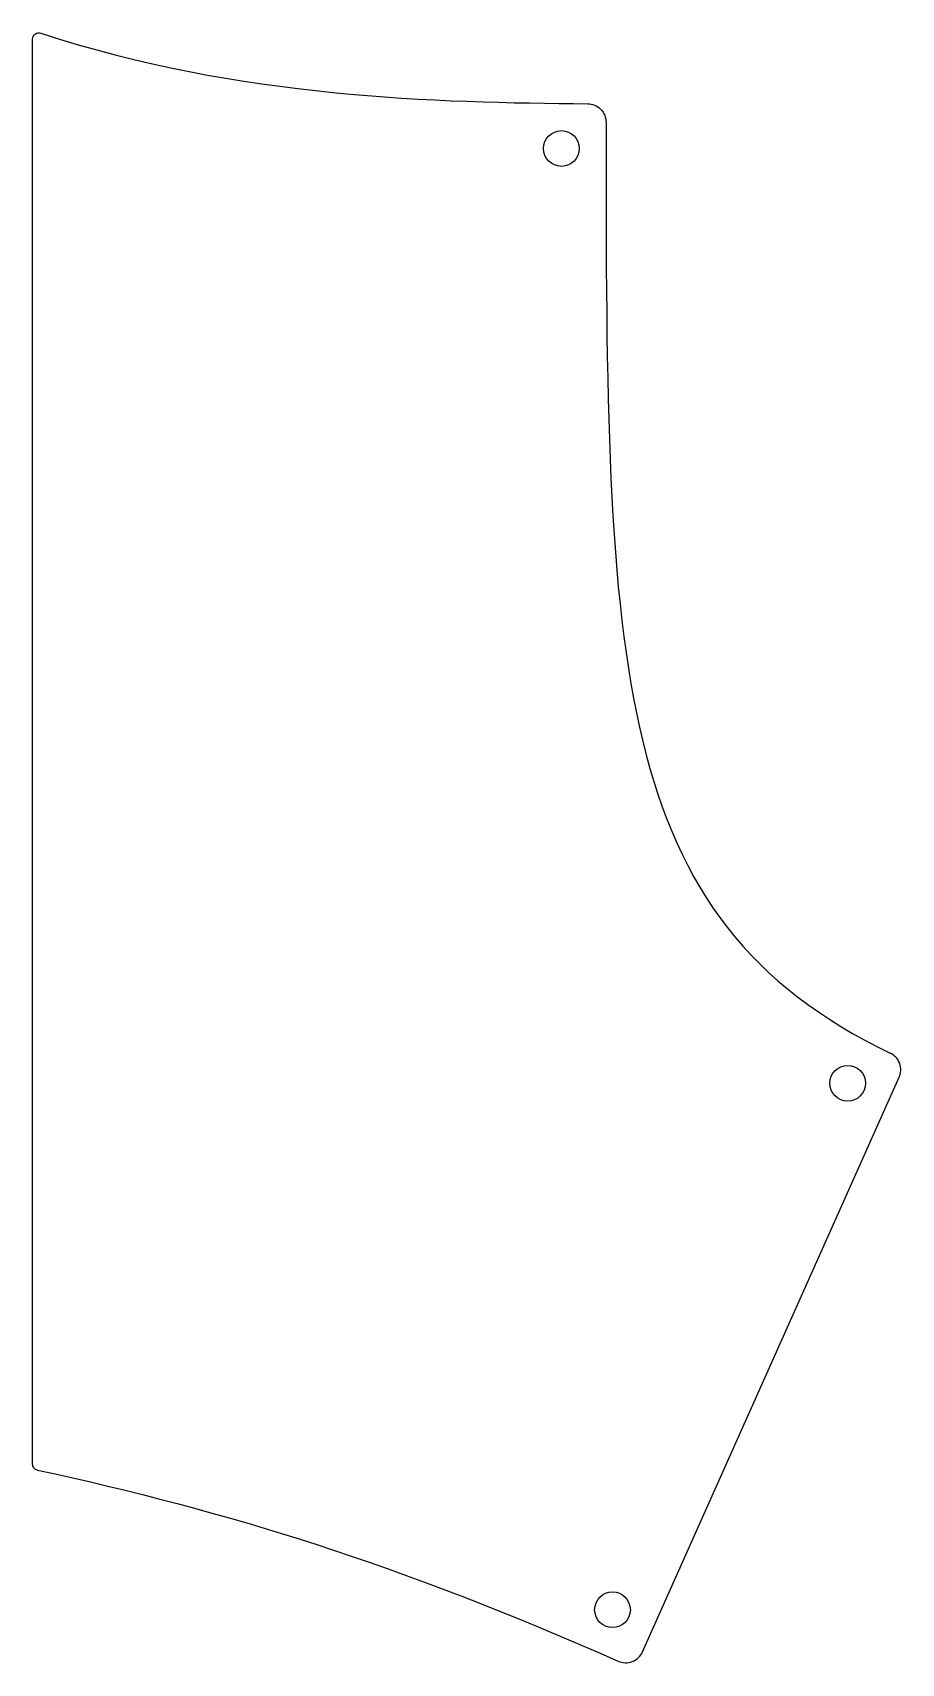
# Model space of a CAD drawing. Extents: x 104 to 175, y -38 to 95.
import ezdxf

# ---------------------------------------------------------------- set-up
doc = ezdxf.new("R2010")
doc.units = 0
doc.layers.add('Body010', color=7, linetype='CONTINUOUS')

msp = doc.modelspace()

# ---------------------------------------------------------------- linework, layer by layer
at = {"layer": 'Body010'}
for p, q in [((104.267, -21.5371, -21), (104.267, 94.2321, -21)), ((104.267, -21.5371, -18), (104.267, 94.2321, -18)), ((104.267, -21.5371, -21), (104.267, 94.2321, -21)), ((104.267, -21.5371, -18), (104.267, 94.2321, -18)), ((148.7, 85.3375, -21), (148.7, 85.3375, -18)), ((148.7, 85.3375, -21), (148.7, 85.3375, -18)), ((153.843, -36.7885, -21), (174.706, 9.88355, -21)), ((153.843, -36.7885, -18), (174.706, 9.88355, -18)), ((153.843, -36.7885, -21), (174.706, 9.88355, -21)), ((153.843, -36.7885, -18), (174.706, 9.88355, -18)), ((171.971, 9.40487, -21), (171.971, 9.40487, -18)), ((171.971, 9.40487, -21), (171.971, 9.40487, -18)), ((152.852, -33.3662, -21), (152.852, -33.3662, -18)), ((152.852, -33.3662, -21), (152.852, -33.3662, -18))]:
    msp.add_line(p, q, dxfattribs=at)
for centre in [(147.25, 85.3375), (147.25, 85.3375), (147.25, 85.3375), (147.25, 85.3375), (170.521, 9.40487), (170.521, 9.40487), (170.521, 9.40487), (170.521, 9.40487), (151.402, -33.3662), (151.402, -33.3662), (151.402, -33.3662), (151.402, -33.3662)]:
    msp.add_circle(centre, 1.45, dxfattribs=at)
for points, knots in [([(104.267, 94.2321, -21), (104.264, 94.3675, -21), (104.333, 94.5378, -21), (104.473, 94.6369, -21), (104.611, 94.7395, -21), (104.794, 94.7524, -21), (104.922, 94.7073, -21)], [0, 0, 0, 0, 0.5, 0.5, 0.5, 1, 1, 1, 1]), ([(104.267, 94.2321, -18), (104.264, 94.3675, -18), (104.333, 94.5378, -18), (104.473, 94.6369, -18), (104.611, 94.7395, -18), (104.794, 94.7524, -18), (104.922, 94.7073, -18)], [0, 0, 0, 0, 0.5, 0.5, 0.5, 1, 1, 1, 1]), ([(104.267, 94.2321, -21), (104.264, 94.3675, -21), (104.333, 94.5378, -21), (104.473, 94.6369, -21), (104.611, 94.7395, -21), (104.794, 94.7524, -21), (104.922, 94.7073, -21)], [0, 0, 0, 0, 0.5, 0.5, 0.5, 1, 1, 1, 1]), ([(104.267, 94.2321, -18), (104.264, 94.3675, -18), (104.333, 94.5378, -18), (104.473, 94.6369, -18), (104.611, 94.7395, -18), (104.794, 94.7524, -18), (104.922, 94.7073, -18)], [0, 0, 0, 0, 0.5, 0.5, 0.5, 1, 1, 1, 1]), ([(149.389, 88.9754, -21), (149.753, 88.9759, -21), (150.157, 88.8216, -21), (150.44, 88.5314, -21), (150.728, 88.2455, -21), (150.879, 87.8404, -21), (150.875, 87.4756, -21)], [0, 0, 0, 0, 0.500008, 0.500008, 0.500008, 1, 1, 1, 1]), ([(149.389, 88.9754, -18), (149.753, 88.9759, -18), (150.157, 88.8216, -18), (150.44, 88.5314, -18), (150.728, 88.2455, -18), (150.879, 87.8404, -18), (150.875, 87.4756, -18)], [0, 0, 0, 0, 0.500008, 0.500008, 0.500008, 1, 1, 1, 1]), ([(149.389, 88.9754, -21), (149.753, 88.9759, -21), (150.157, 88.8216, -21), (150.44, 88.5314, -21), (150.728, 88.2455, -21), (150.879, 87.8404, -21), (150.875, 87.4756, -21)], [0, 0, 0, 0, 0.500008, 0.500008, 0.500008, 1, 1, 1, 1]), ([(149.389, 88.9754, -18), (149.753, 88.9759, -18), (150.157, 88.8216, -18), (150.44, 88.5314, -18), (150.728, 88.2455, -18), (150.879, 87.8404, -18), (150.875, 87.4756, -18)], [0, 0, 0, 0, 0.500008, 0.500008, 0.500008, 1, 1, 1, 1]), ([(174.706, 9.88355, -21), (174.857, 10.2117, -21), (174.886, 10.6372, -21), (174.745, 11.0124, -21), (174.61, 11.3896, -21), (174.312, 11.6954, -21), (173.985, 11.8483, -21)], [0, 0, 0, 0, 0.499993, 0.499993, 0.499993, 1, 1, 1, 1]), ([(174.706, 9.88355, -18), (174.857, 10.2117, -18), (174.886, 10.6372, -18), (174.745, 11.0124, -18), (174.61, 11.3896, -18), (174.312, 11.6954, -18), (173.985, 11.8483, -18)], [0, 0, 0, 0, 0.499993, 0.499993, 0.499993, 1, 1, 1, 1]), ([(174.706, 9.88355, -21), (174.857, 10.2117, -21), (174.886, 10.6372, -21), (174.745, 11.0124, -21), (174.61, 11.3896, -21), (174.312, 11.6954, -21), (173.985, 11.8483, -21)], [0, 0, 0, 0, 0.499993, 0.499993, 0.499993, 1, 1, 1, 1]), ([(174.706, 9.88355, -18), (174.857, 10.2117, -18), (174.886, 10.6372, -18), (174.745, 11.0124, -18), (174.61, 11.3896, -18), (174.312, 11.6954, -18), (173.985, 11.8483, -18)], [0, 0, 0, 0, 0.499993, 0.499993, 0.499993, 1, 1, 1, 1]), ([(104.661, -22.0259, -21), (104.559, -22.0048, -21), (104.451, -21.9437, -21), (104.378, -21.8513, -21), (104.303, -21.7598, -21), (104.266, -21.642, -21), (104.267, -21.5371, -21)], [0, 0, 0, 0, 0.5, 0.5, 0.5, 1, 1, 1, 1]), ([(104.661, -22.0259, -21), (104.559, -22.0048, -21), (104.451, -21.9437, -21), (104.378, -21.8513, -21), (104.303, -21.7598, -21), (104.266, -21.642, -21), (104.267, -21.5371, -21)], [0, 0, 0, 0, 0.5, 0.5, 0.5, 1, 1, 1, 1]), ([(104.661, -22.0259, -18), (104.559, -22.0048, -18), (104.451, -21.9437, -18), (104.378, -21.8513, -18), (104.303, -21.7598, -18), (104.266, -21.642, -18), (104.267, -21.5371, -18)], [0, 0, 0, 0, 0.5, 0.5, 0.5, 1, 1, 1, 1]), ([(104.661, -22.0259, -18), (104.559, -22.0048, -18), (104.451, -21.9437, -18), (104.378, -21.8513, -18), (104.303, -21.7598, -18), (104.266, -21.642, -18), (104.267, -21.5371, -18)], [0, 0, 0, 0, 0.5, 0.5, 0.5, 1, 1, 1, 1]), ([(151.867, -37.5484, -21), (152.2, -37.6998, -21), (152.633, -37.7254, -21), (153.012, -37.5764, -21), (153.393, -37.4332, -21), (153.697, -37.1241, -21), (153.843, -36.7885, -21)], [0, 0, 0, 0, 0.500008, 0.500008, 0.500008, 1, 1, 1, 1]), ([(151.867, -37.5484, -21), (152.2, -37.6998, -21), (152.633, -37.7254, -21), (153.012, -37.5764, -21), (153.393, -37.4332, -21), (153.697, -37.1241, -21), (153.843, -36.7885, -21)], [0, 0, 0, 0, 0.500008, 0.500008, 0.500008, 1, 1, 1, 1]), ([(151.867, -37.5484, -18), (152.2, -37.6998, -18), (152.633, -37.7254, -18), (153.012, -37.5764, -18), (153.393, -37.4332, -18), (153.697, -37.1241, -18), (153.843, -36.7885, -18)], [0, 0, 0, 0, 0.500008, 0.500008, 0.500008, 1, 1, 1, 1]), ([(151.867, -37.5484, -18), (152.2, -37.6998, -18), (152.633, -37.7254, -18), (153.012, -37.5764, -18), (153.393, -37.4332, -18), (153.697, -37.1241, -18), (153.843, -36.7885, -18)], [0, 0, 0, 0, 0.500008, 0.500008, 0.500008, 1, 1, 1, 1])]:
    msp.add_open_spline(points, degree=3, knots=knots, dxfattribs=at)
for points, degree in [([(104.267, 94.2321, -21), (104.267, 94.2321, -18)], 1), ([(104.267, 94.2321, -21), (104.267, 94.2321, -18)], 1), ([(104.922, 94.7073, -21), (121.133, 89.4032, -21), (137.235, 89.0853, -21), (149.389, 88.9754, -21)], 3), ([(104.922, 94.7073, -18), (121.133, 89.4032, -18), (137.235, 89.0853, -18), (149.389, 88.9754, -18)], 3), ([(104.922, 94.7073, -21), (104.922, 94.7073, -18)], 1), ([(104.922, 94.7073, -21), (121.133, 89.4032, -21), (137.235, 89.0853, -21), (149.389, 88.9754, -21)], 3), ([(104.922, 94.7073, -21), (104.922, 94.7073, -18)], 1), ([(104.922, 94.7073, -18), (121.133, 89.4032, -18), (137.235, 89.0853, -18), (149.389, 88.9754, -18)], 3), ([(149.389, 88.9754, -21), (149.389, 88.9754, -18)], 1), ([(149.389, 88.9754, -21), (149.389, 88.9754, -18)], 1), ([(150.875, 87.4756, -21), (150.878, 43.2545, -21), (151.13, 22.8069, -21), (173.985, 11.8483, -21)], 3), ([(150.875, 87.4756, -18), (150.878, 43.2545, -18), (151.13, 22.8069, -18), (173.985, 11.8483, -18)], 3), ([(150.875, 87.4756, -21), (150.878, 43.2545, -21), (151.13, 22.8069, -21), (173.985, 11.8483, -21)], 3), ([(150.875, 87.4756, -21), (150.875, 87.4756, -18)], 1), ([(150.875, 87.4756, -18), (150.878, 43.2545, -18), (151.13, 22.8069, -18), (173.985, 11.8483, -18)], 3), ([(150.875, 87.4756, -21), (150.875, 87.4756, -18)], 1), ([(173.985, 11.8483, -21), (173.985, 11.8483, -18)], 1), ([(173.985, 11.8483, -21), (173.985, 11.8483, -18)], 1), ([(174.706, 9.88355, -21), (174.706, 9.88355, -18)], 1), ([(174.706, 9.88355, -21), (174.706, 9.88355, -18)], 1), ([(104.267, -21.5371, -21), (104.267, -21.5371, -18)], 1), ([(104.267, -21.5371, -21), (104.267, -21.5371, -18)], 1), ([(104.661, -22.0259, -21), (120.06, -25.3393, -21), (134.054, -29.6784, -21), (151.867, -37.5484, -21)], 3), ([(104.661, -22.0259, -21), (104.661, -22.0259, -18)], 1), ([(104.661, -22.0259, -18), (120.06, -25.3393, -18), (134.054, -29.6784, -18), (151.867, -37.5484, -18)], 3), ([(104.661, -22.0259, -21), (120.06, -25.3393, -21), (134.054, -29.6784, -21), (151.867, -37.5484, -21)], 3), ([(104.661, -22.0259, -21), (104.661, -22.0259, -18)], 1), ([(104.661, -22.0259, -18), (120.06, -25.3393, -18), (134.054, -29.6784, -18), (151.867, -37.5484, -18)], 3), ([(153.843, -36.7885, -21), (153.843, -36.7885, -18)], 1), ([(153.843, -36.7885, -21), (153.843, -36.7885, -18)], 1), ([(151.867, -37.5484, -21), (151.867, -37.5484, -18)], 1), ([(151.867, -37.5484, -21), (151.867, -37.5484, -18)], 1)]:
    msp.add_open_spline(points, degree=degree, dxfattribs=at)

doc.saveas('drawing.dxf')
